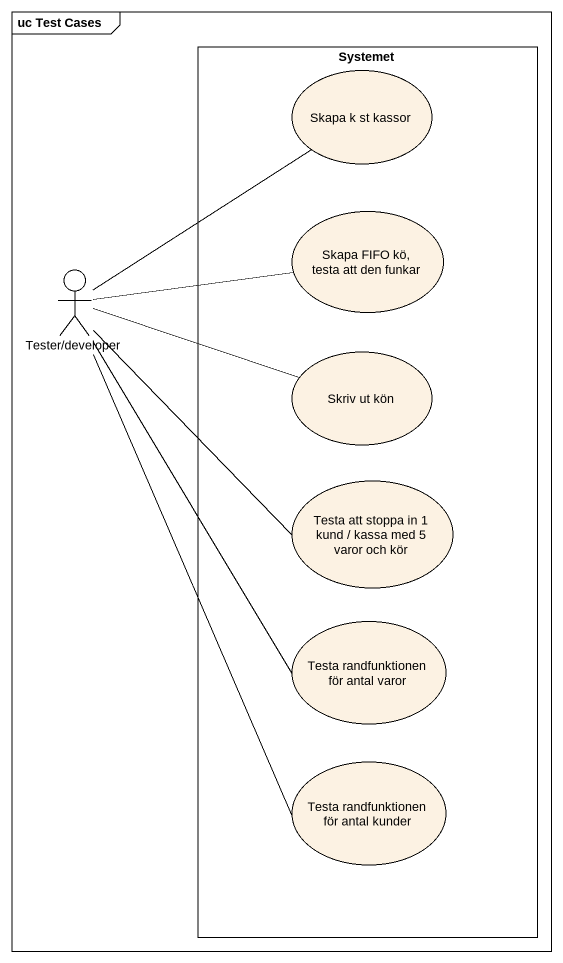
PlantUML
@startuml
mainframe uc Test Cases
rectangle Systemet {
  usecase "Skapa k st kassor" as Skapa_k_st_kassor
  usecase "Skapa FIFO kö, testa att den funkar" as Skapa_FIFO_kö_testa_att_den
  usecase "Skriv ut kön" as Skriv_ut_kön
  usecase "Testa att stoppa in 1 kund / kassa med 5 varor och kör" as Testa_att_stoppa_in_1_kund
  usecase "Testa randfunktionen för antal varor" as Testa_randfunktionen_för
  usecase "Testa randfunktionen för antal kunder" as Testa_randfunktionen_för_2
}
actor "Tester/developer" as Tester_developer
Tester_developer -up- Skapa_k_st_kassor
Tester_developer -right- Skapa_FIFO_kö_testa_att_den
Tester_developer -right- Skriv_ut_kön
Tester_developer -- Testa_att_stoppa_in_1_kund
Tester_developer -- Testa_randfunktionen_för
Tester_developer -- Testa_randfunktionen_för_2
@enduml
